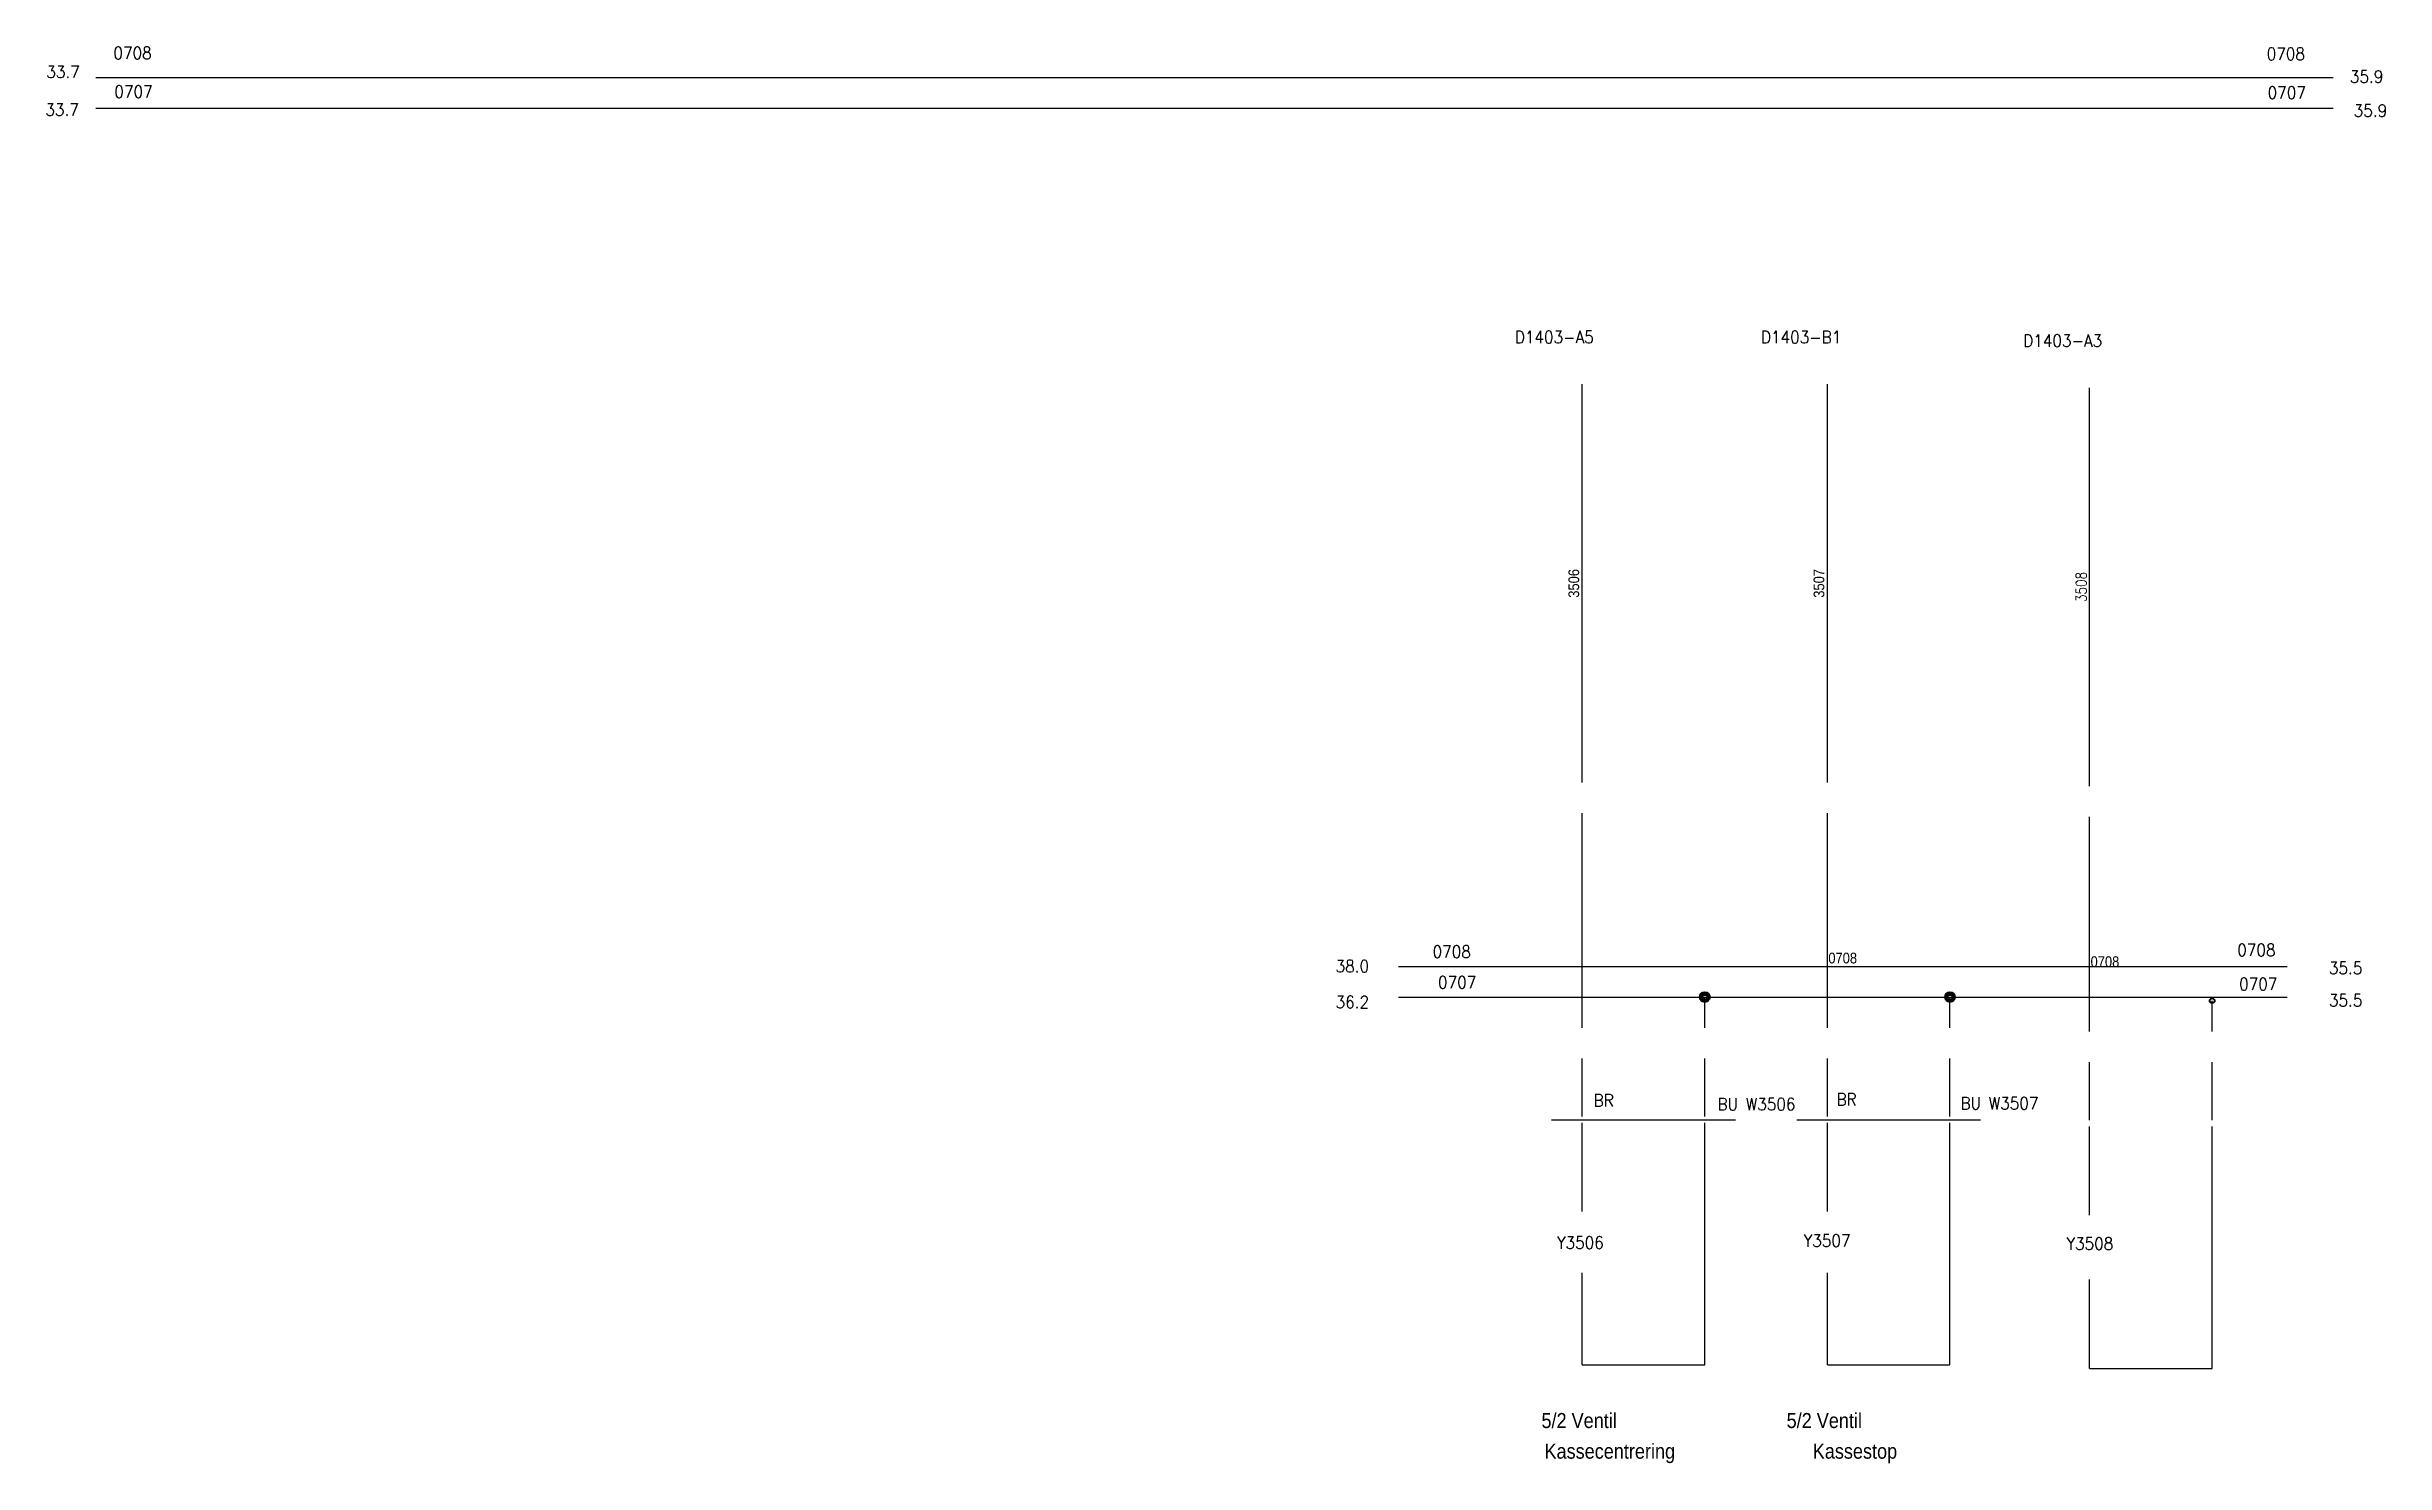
# Model space of a CAD drawing. Header units: millimetres. Extents: x 19 to 401, y 34 to 265.
import ezdxf
from ezdxf.enums import TextEntityAlignment as Align

# ---------------------------------------------------------------- set-up
doc = ezdxf.new("R2010")
doc.units = ezdxf.units.MM
doc.layers.get('0').update_dxf_attribs({"linetype": 'CONTINUOUS'})
doc.styles.add('Caddy_Vectorfont1p', font='Caddy_Vectorfont1p')
doc.styles.get("Standard").update_dxf_attribs({"font": 'standard'})

msp = doc.modelspace()

# ---------------------------------------------------------------- linework, layer by layer
at = {"linetype": 'CONTINUOUS', "lineweight": 25}
for p, q in [((27.5, 260), (392.5, 260)), ((27.5, 255), (392.5, 255)), ((270, 145), (270, 210)), ((310, 145), (310, 210)), ((352.79, 144.41), (352.79, 209.41)), ((270, 105), (270, 140)), ((310, 105), (310, 140)), ((352.79, 104.41), (352.79, 139.41)), ((240, 115), (385, 115)), ((240, 110), (290, 110)), ((290, 105), (290, 110)), ((290, 110), (330, 110)), ((330, 105), (330, 110)), ((330, 110), (385, 110)), ((372.79, 104.41), (372.79, 109.41)), ((270, 90.5), (270, 100)), ((290, 90.5), (290, 100)), ((310, 90.5), (310, 100)), ((330, 90.5), (330, 100)), ((352.79, 89.91), (352.79, 99.41)), ((372.79, 89.91), (372.79, 99.41)), ((265, 90), (295, 90)), ((270, 75), (270, 89.5)), ((290, 50), (290, 89.5)), ((305, 90), (335, 90)), ((310, 75), (310, 89.5)), ((330, 50), (330, 89.5)), ((352.79, 74.41), (352.79, 88.91)), ((372.79, 49.41), (372.79, 88.91)), ((270, 64.5), (270, 65)), ((310, 64.5), (310, 65)), ((270, 50), (270, 64.5)), ((310, 50), (310, 64.5)), ((352.79, 49.41), (352.79, 63.91)), ((270, 50), (290, 50)), ((310, 50), (330, 50)), ((352.79, 49.41), (372.79, 49.41))]:
    msp.add_line(p, q, dxfattribs=at)
at = {"lineweight": 40}
for centre, radius in [((290, 110), 0.8), ((330, 110), 0.8), ((290, 110), 0.6), ((290, 110), 0.4), ((330, 110), 0.6), ((330, 110), 0.4), ((372.79, 109.41), 0.4)]:
    msp.add_circle(centre, radius, dxfattribs=at)

# ---------------------------------------------------------------- texts
at = {"lineweight": 25, "style": 'Caddy_Vectorfont1p', "width": 0.9}
for s, p in [('3506', (269.5, 177.5)), ('3507', (309.5, 177.5))]:
    msp.add_text(s, height=1.75, rotation=90, dxfattribs=at).set_placement(p, align=Align.CENTER)
at = {"lineweight": 25, "width": 0.9}
msp.add_text('3508', height=1.75, rotation=90, dxfattribs=at).set_placement((352.29, 176.91), align=Align.CENTER)
at = {"lineweight": 25, "style": 'Caddy_Vectorfont1p', "width": 0.9}
for s, height, p in [('0708', 1.75, (312.5, 115.5)), ('0708', 1.75, (355.29, 114.91)), ('5/2 Ventil', 2.45, (269.5, 39.7)), ('5/2 Ventil', 2.45, (309.5, 39.7)), ('Kassecentrering', 2.45, (274.5, 34.7)), ('Kassestop', 2.45, (314.5, 34.7))]:
    msp.add_text(s, height=height, dxfattribs=at).set_placement(p, align=Align.CENTER)
at = {"char_height": 2, "attachment_point": 1}
for s, insert, width in [('0708', (30.35, 265.04), 5.5556), ('0708', (381.68, 264.88), 5.5556), ('33.7', (19.4, 261.95), 4.6667), ('35.9', (395.25, 261.18), 4.6667), ('33.7', (19.24, 255.78), 4.6667), ('0707', (30.5, 258.71), 5.5556), ('0707', (381.83, 258.56), 5.5556), ('35.9', (395.87, 255.63), 4.6667), ('D1403-A5', (259, 218.67), 12.2222), ('D1403-B1', (299.16, 218.67), 11.5556), ('D1403-A3', (341.95, 218.08), 12.2222), ('0708', (245.59, 118.4), 5.5556), ('0708', (376.88, 118.69), 5.5556), ('38.0', (229.76, 116.05), 4.6667), ('35.5', (391.83, 115.76), 4.6667), ('0707', (246.47, 113.42), 5.5556), ('0707', (377.18, 113.12), 5.5556), ('36.2', (229.76, 110.19), 4.6667), ('35.5', (391.83, 110.49), 4.6667), ('BR', (271.87, 94.15), 2.8889), ('BU W3506', (292.07, 93.54), 13.4444), ('BR', (311.5, 94.31), 2.8889), ('BU W3507', (331.71, 93.69), 13.4444), ('Y3506', (265.87, 70.94), 7.5556), ('Y3507', (306.12, 71.25), 7.5556), ('Y3508', (349, 70.79), 7.5556)]:
    msp.add_mtext(s, dxfattribs=dict(at, insert=insert, width=width))

doc.saveas('drawing.dxf')
